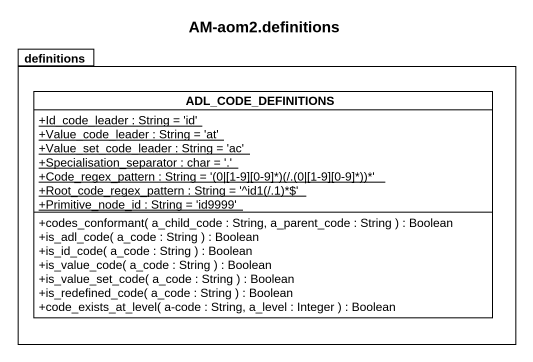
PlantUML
@startuml
title AM-aom2.definitions
hide circle
hide empty members
skinparam classAttributeIconSize 0
package definitions {
  class ADL_CODE_DEFINITIONS #FFFFFF {
    {static} +Id_code_leader : String = 'id'
    {static} +Value_code_leader : String = 'at'
    {static} +Value_set_code_leader : String = 'ac'
    {static} +Specialisation_separator : char = '.'
    {static} {field} +Code_regex_pattern : String = '(0|[1-9][0-9]*)(/.(0|[1-9][0-9]*))*'
    {static} {field} +Root_code_regex_pattern : String = '^id1(/.1)*$'
    {static} +Primitive_node_id : String = 'id9999'
    +codes_conformant( a_child_code : String, a_parent_code : String ) : Boolean
    +is_adl_code( a_code : String ) : Boolean
    +is_id_code( a_code : String ) : Boolean
    +is_value_code( a_code : String ) : Boolean
    +is_value_set_code( a_code : String ) : Boolean
    +is_redefined_code( a_code : String ) : Boolean
    +code_exists_at_level( a-code : String, a_level : Integer ) : Boolean
  }
}
@enduml
